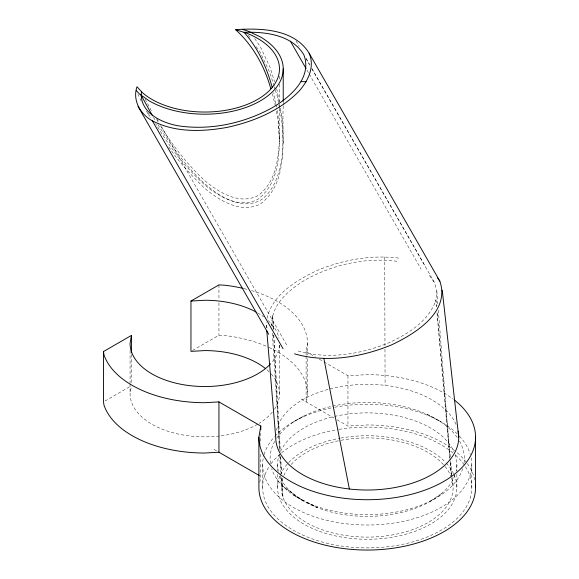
<?xml version="1.0" encoding="UTF-8"?>
<svg xmlns="http://www.w3.org/2000/svg" width="579" height="579" viewBox="0 0 579 579"><rect width="100%" height="100%" fill="white"/><g stroke="black" fill="none" stroke-linecap="round" stroke-linejoin="round"><path stroke-width="0.43" stroke-dasharray="2.9 2.17" d="M279.491 107.752C278.094 137.788 285.534 178.462 257.604 199.523C239.033 208.52 218.92 196.759 204.778 184.933C185.215 167.425 169.025 146.371 155.729 123.79M283.225 105.935C281.524 137.925 289.956 181.567 260.246 204.134C240.647 213.745 219.687 200.638 204.778 188.421L204.054 187.762C190.708 174.72 177.854 160.976 167.729 145.228M266.557 327.96L266.608 322.648M267.064 318.269C272.6 294.19 296.586 280.229 317.393 270.379C343.434 259.609 372.159 254.449 400.234 258.306M271.833 326.006C270.559 304.778 289.268 289.616 305.676 279.65C333.403 264.4 365.906 257.148 397.418 261.332M311.958 68.923L434.619 282.805L436.841 291.223L435.9 300.269L436.45 306.552M219.354 436.023A74.705 43.136 0 0 1 130.072 393.72L131.281 386.634M259.768 482.372L260.789 476.387L260.789 452.119M306.11 355.173L306.11 351.576L307.507 343.398A102.722 59.304 0 0 0 251.069 290.455M307.507 358.676L307.507 393.72L306.11 401.898L306.11 356.071M430.508 501.067L441.763 493.388M105.002 401.001L130.651 386.193M192.518 350.476L218.942 335.219L224.818 335.552A102.722 59.304 0 0 1 268.374 347.147M293.264 421.932L303.939 415.997M323.936 361.868L347.957 375.735L367.224 374.642A108.331 62.539 0 0 1 453.4 399.286M337.108 419.797L347.957 426.064L367.224 424.964A108.331 62.539 0 0 1 456.035 451.7M298.221 351.026C328.17 359.704 360.5 354.341 388.907 342.761C408.144 333.859 428.612 321.352 435.9 300.269L436.479 306.573M307.311 502.666L317.415 507.667L293.553 495.067L303.83 501.233L282.617 486.071L292.677 493.388M427.136 414.398L441.176 421.932M306.11 351.576L315.41 356.946M319.282 359.183L323.154 361.419M301.189 399.061L334.011 418.009M214.027 449.384L216.836 451.005M429.3 275.343L434.619 282.805M254.731 38.634L260.246 46.595L270.002 67.178L274.569 81.805M248.362 35.239L250.837 38.815M256.287 46.675L260.246 52.392L270.002 72.983L274.033 85.887M156.67 119.527L158.559 122.603M160.441 125.672C172.774 145.85 187.473 164.552 204.778 180.706L205.198 181.053C219.296 192.568 239.098 204.944 257.604 195.825C275.814 183.022 278.68 158.66 279.447 138.186L278.05 115.243L276.69 108.135M153.428 117.342L155.715 121.062M157.995 124.789C172.397 147.334 188.009 169.596 208.592 186.988C222.575 198.286 242.232 209.468 260.246 200.435C273.925 191.323 278.788 174.938 281.72 159.652C283.572 142.514 283.717 125.064 280.417 108.099M296.064 40.979L299.213 46.465M305.951 58.218L309.541 64.486M311.791 68.402L425.464 266.615M306.117 58.74L309.714 65.007M306.986 70.131L308.781 73.265M309.229 74.054L421.107 269.134M156.706 118.311L158.957 122.227M161.65 126.924L287.452 346.293M148.137 113.252L150.837 117.95M145.199 99.118L151.951 111.848M141.182 101.122L137.925 94.297M146.465 111.081L149.31 116.444M272.448 93.733L275.329 105.834M276.719 88.688L279.31 101.904M274.301 86.749L275.105 89.325M275.372 90.186L277.254 96.208L278.716 104.126M271.717 324.204L273.049 329.256M266.333 325.275L267.411 329.35M278.883 104.994L281.72 119.766L283.225 143.129M275.836 103.699L273.802 92.575M276.009 104.582L276.516 107.253M276.349 111.146L278.05 120.005L279.491 141.797M450.317 456.903L436.979 311.972L449.753 458.105M450.737 461.405L451.895 474.006M452.228 477.603L453.14 487.511M450.151 462.585L451.41 476.937L450.144 460.703M436.841 291.223L437.833 303.845M438.332 310.156L450.071 459.798M272.304 333.214L279.91 450.339M280.323 456.643L281.437 473.76M281.669 477.364L282.957 497.187L281.835 477.357M273.476 329.574L272.658 315.15L273.382 329.589M273.78 334.98L280.359 451.229M280.663 456.636L281.633 473.752M273.657 335.002L279.454 450.513M279.679 455.022L280.54 472.167M280.721 475.779L281.307 487.511M384.702 256.931L384.963 345.569M384.97 349.188L385.078 385.361M471.813 464.633L471.813 487.511M456.874 464.633L456.874 470.792M456.874 474.31L456.874 487.511M347.957 375.735L347.957 426.064M307.507 343.398L307.507 355.079M283.225 102.317L283.225 105.031M279.491 76.131L279.491 79.743M279.491 84.259L279.491 103.236M279.491 104.14L279.491 106.847M279.491 345.193L279.491 393.72M277.573 464.633L277.573 470.792M277.573 474.31L277.573 487.511M262.627 464.633L262.627 487.511M260.789 433.251L260.789 444.035M218.942 284.897L218.942 299.278M218.942 302.868L218.942 335.219M131.433 354.29L131.433 383.949M130.072 350.584L130.072 382.936M130.072 383.841L130.072 393.72M276.487 430.284A91.518 52.841 0 0 1 362.164 384.427A91.518 52.841 0 0 1 456.086 424.545M462.751 468.65A97.12 56.069 0 0 1 367.195 514.608A97.12 56.069 0 0 1 271.689 468.621M270.502 463.605A97.12 56.069 0 0 1 274.851 441.212M276.682 438.245A97.12 56.069 0 0 1 366.406 402.463A97.12 56.069 0 0 1 457.157 437.369M459.502 441.053A97.12 56.069 0 0 1 464.069 462.773M471.154 457.866A104.589 60.382 0 0 1 365.016 525.008A104.589 60.382 0 0 1 263.872 455.347M264.111 454.515A104.589 60.382 0 0 1 274.381 436.827M274.982 436.168A104.589 60.382 0 0 1 333.873 407.399M334.727 407.24A104.589 60.382 0 0 1 458.85 435.517M459.465 436.168A104.589 60.382 0 0 1 470.336 454.515M455.579 455.195A104.589 60.382 0 0 1 378.239 547.56A104.589 60.382 0 0 1 269.097 466.602M271.088 463.721A104.589 60.382 0 0 1 280.258 453.958M281.539 452.879A104.589 60.382 0 0 1 338.15 429.502M339.012 429.357A104.589 60.382 0 0 1 454.189 453.958M453.936 474.367A89.651 51.763 0 0 1 368.577 539.259A89.651 51.763 0 0 1 279.86 475.887M280.178 475.127A89.651 51.763 0 0 1 339.866 438.216M340.756 438.057A89.651 51.763 0 0 1 445.685 462.469M446.286 463.106A89.651 51.763 0 0 1 453.581 473.615M455.152 454.537A89.651 51.763 0 0 1 456.107 471.393M454.877 475.489A89.651 51.763 0 0 1 367.897 516.388A89.651 51.763 0 0 1 279.86 476.256M278.34 471.393A89.651 51.763 0 0 1 279.295 454.537M280.511 451.497A89.651 51.763 0 0 1 332.918 416.815M334.626 416.417A89.651 51.763 0 0 1 453.936 451.497M451.49 477.834A85.916 49.606 0 0 1 367.224 537.109A85.916 49.606 0 0 1 282.957 477.834M283.876 475.46A85.916 49.606 0 0 1 288.87 467.159M291.15 464.459A85.916 49.606 0 0 1 340.163 440.431M341.009 440.272A85.916 49.606 0 0 1 444.469 465.798M445.034 466.471A85.916 49.606 0 0 1 451.2 477.038M271.233 374.02A74.705 43.136 0 0 1 274.301 409.519M272.318 412.161A74.705 43.136 0 0 1 259.175 423.292M257.604 424.219A74.705 43.136 0 0 1 220.244 435.922M266.897 369.757A74.705 43.136 0 0 1 270.668 373.39M279.433 345.084A74.705 43.136 0 0 1 271.233 363.105M257.604 312.899A74.705 43.136 0 0 1 263.59 316.8M268.215 320.614A74.705 43.136 0 0 1 278.969 338.324M269.163 347.509A102.722 59.304 0 0 1 307.507 393.72M457.294 452.764A108.331 62.539 0 0 1 466.327 462.252M467.304 463.576A108.331 62.539 0 0 1 474.867 480.505M244.092 288.603A102.722 59.304 0 0 1 247.602 289.486"/><path stroke-width="0.87" d="M141.457 91.562C138.765 112.739 162.844 123.711 180.395 126.113C211.907 130.289 244.41 123.037 272.137 107.788C289.927 97.344 312.566 77.89 303.874 54.817C291.845 34.754 265.37 31.592 244.027 32.337C258.017 47.833 266.753 67.461 272.21 87.472M270.827 88.775C264.61 66.44 252.98 45.365 235.675 29.761L237.26 29.529C262.294 28.038 294.487 29.355 309.114 53.196L439.859 281.184C450.52 312.233 414.687 334.083 391.165 345.048C360.905 357.381 326.462 363.091 294.566 353.849M259.24 475.489L218.942 452.221L204.778 453.031A102.722 59.304 0 0 1 104.032 405.293L103.453 401.898L103.453 351.576L131.433 335.422L130.072 343.398A74.705 43.136 0 0 0 186.626 385.238A74.705 43.136 0 0 0 270.668 363.728M475.453 484.884A108.331 62.539 0 0 1 369.496 550.036A108.331 62.539 0 0 1 258.893 487.511L258.893 437.181L260.789 426.057L218.942 401.898L204.778 402.702A102.722 59.304 0 0 1 104.032 354.97L103.453 351.576M235.675 29.761L246.285 33.039A74.705 43.136 0 0 1 257.604 99.4A74.705 43.136 0 0 1 142.658 92.864L136.991 86.741C132.273 100.21 140.4 114.338 152.349 120.823C175.256 132.729 202.281 131.831 227.033 127.409C253.305 121.706 279.433 111.009 298.605 91.612C307.941 81.501 315.121 66.802 309.114 53.196M265.623 368.693A74.705 43.136 0 0 0 204.778 350.592L190.961 351.373L190.961 301.051L218.942 284.897L224.818 285.23A102.722 59.304 0 0 1 243.245 288.407M190.961 301.051L204.778 300.262A74.705 43.136 0 0 1 256.113 312.059M301.073 81.625L306.125 81.748M242.254 29.355L248.362 31.244L260.246 36.875A78.447 45.292 0 0 1 260.246 100.927A78.447 45.292 0 0 1 149.31 100.927L139.553 94.059L136.289 90.534M437.283 277.565L439.859 281.184M152.509 115.851L141.081 95.137M290.361 41.145L306.081 68.568M152.349 120.823L283.095 348.811M137.954 106.261L268.699 334.242M323.856 358.488L349.369 489.009M442.226 290.144L458.742 437.181M266.781 330.652L275.705 437.181A91.518 52.841 0 0 0 372.463 489.935A91.518 52.841 0 0 0 458.141 431.145M475.547 437.181L475.547 487.511M283.225 68.901L283.225 101.419M260.789 426.057L260.789 429.654M218.942 401.898L218.942 452.221M131.433 335.422L131.433 352.495M454.739 400.321A108.331 62.539 0 0 1 400.798 496.644A108.331 62.539 0 0 1 258.893 437.181"/></g></svg>
